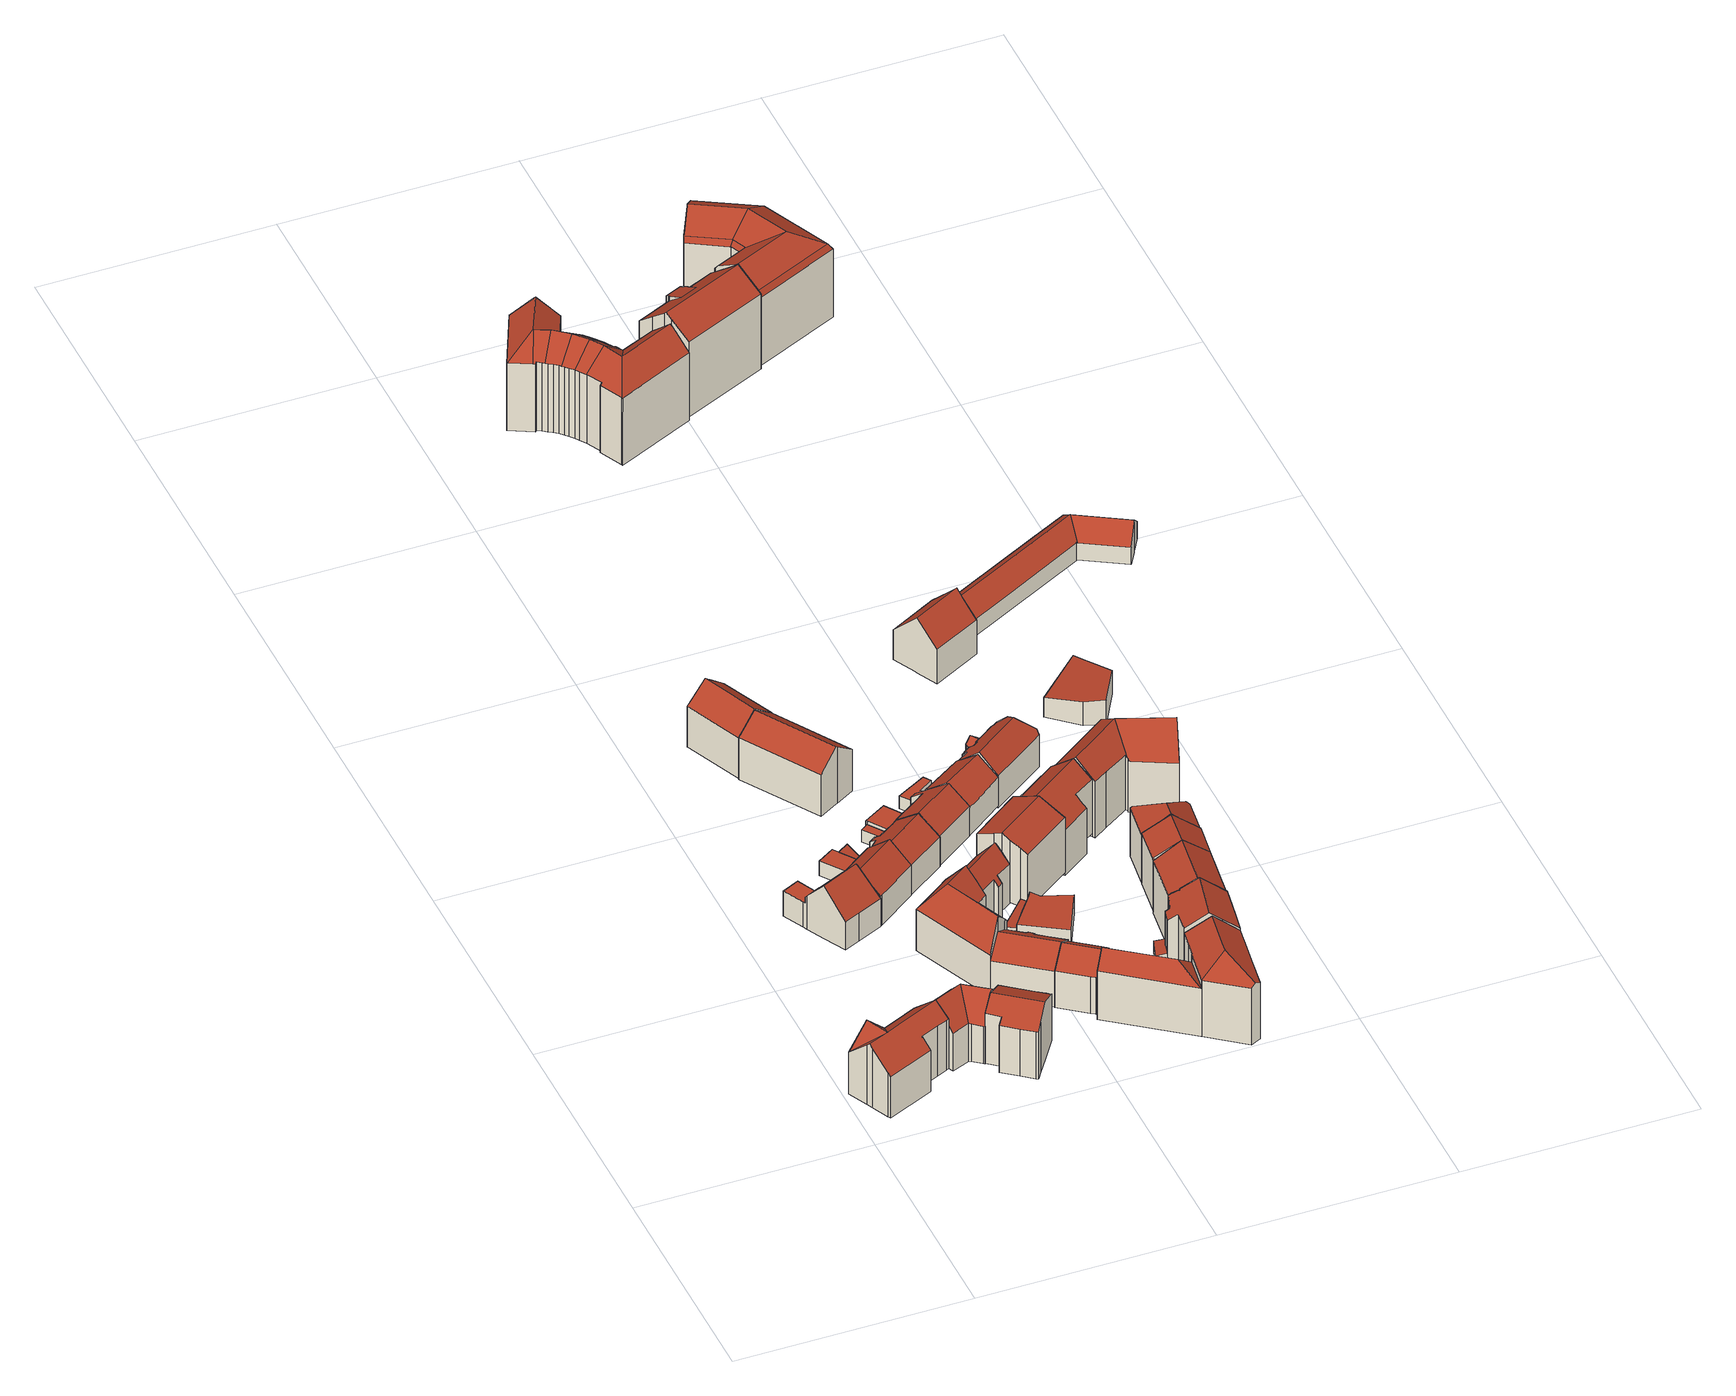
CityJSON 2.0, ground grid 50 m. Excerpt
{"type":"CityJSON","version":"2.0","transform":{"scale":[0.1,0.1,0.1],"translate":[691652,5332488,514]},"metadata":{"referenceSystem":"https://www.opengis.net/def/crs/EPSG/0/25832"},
"CityObjects":{
"building1":{"type":"Building","attributes":{"Gemeindeschluessel":"09162000","HoeheDach":"531.624","HoeheGrund":"516.410","Methode":"2000","NiedrigsteTraufeDesGebaeudes":"526.542","Geometrietyp2DReferenz":"3000","function":"31001_1000","roofType":"3100","measuredHeight":15.21,"storeysAboveGround":3},"geometry":[{"type":"MultiSurface","lod":"2","boundaries":[[[0,1,2,3,4,5]],[[5,4,6,7]],[[8,9,10,11]],[[11,10,12,13]],[[6,14,15,16,17,18,19,7]],[[20,21,22,23,24,25]],[[26,15,14]],[[16,27,28,17]],[[28,27,29,30]],[[31,32,24,23]],[[33,34,35,36]],[[8,11,13,37,38,33,36,1,0,5,7,19,18,17,28,30,31,23,22,21]],[[33,38,37,39,40,34]],[[26,16,15]],[[2,35,34,40,39,12,10,9,20,25,41,26,3]],[[13,12,39,37]],[[30,29,32,31]],[[4,3,26,14,6]],[[36,35,2,1]],[[41,25,24,32,29,27,16,26]],[[21,20,9,8]]],"semantics":{"surfaces":[{"type":"WallSurface"},{"type":"RoofSurface"},{"type":"GroundSurface"}],"values":[0,0,0,0,0,0,1,0,0,0,0,2,0,1,1,0,0,1,0,1,0]}}]},
"building2":{"type":"Building","attributes":{"Gemeindeschluessel":"09162000","HoeheDach":"531.170","HoeheGrund":"516.480","Methode":"2000","NiedrigsteTraufeDesGebaeudes":"525.285","Geometrietyp2DReferenz":"3000","function":"31001_1000","roofType":"3100","measuredHeight":14.69,"storeysAboveGround":3},"geometry":[{"type":"MultiSurface","lod":"2","boundaries":[[[42,43,44,45,46,47]],[[48,42,47,49]],[[50,51,47,46,52]],[[53,49,47,51]],[[54,55,56,57]],[[58,43,42,48]],[[59,60,61,62]],[[63,64,50,52,60,59]],[[65,66,58,48,49,53,64,63,59,62,67,68,54,57]],[[53,51,50,64]],[[68,69,55,54]],[[44,66,65,57,56,45]],[[66,44,43,58]],[[70,69,68,67,62,61]],[[52,46,70,61,60]],[[45,56,55,69,70,46]]],"semantics":{"surfaces":[{"type":"RoofSurface"},{"type":"WallSurface"},{"type":"GroundSurface"}],"values":[0,1,0,1,1,1,1,1,2,1,1,1,1,1,0,0]}}]},
"building3":{"type":"Building","attributes":{"Gemeindeschluessel":"09162000","HoeheDach":"529.370","HoeheGrund":"516.452","Methode":"2000","NiedrigsteTraufeDesGebaeudes":"522.460","Geometrietyp2DReferenz":"3000","function":"31001_1000","roofType":"3100","measuredHeight":12.92,"storeysAboveGround":3},"geometry":[{"type":"MultiSurface","lod":"2","boundaries":[[[71,72,73,74,75,76,77,78,79,80,81,82]],[[76,75,83,84,85,86]],[[79,78,87,88,89]],[[90,91,85,84]],[[92,80,79,89]],[[92,89,88,93,94,95]],[[74,96,83,75]],[[77,97,87,78]],[[93,98,72,71,82,94]],[[80,92,95,81]],[[76,86,97,77]],[[73,72,98,91,90,99]],[[99,90,84,83,96]],[[81,95,94,82]],[[73,99,96,74]],[[98,93,88,87,97,86,85,91]]],"semantics":{"surfaces":[{"type":"GroundSurface"},{"type":"WallSurface"},{"type":"RoofSurface"}],"values":[0,1,1,1,1,2,1,1,1,1,1,1,2,1,1,2]}}]},
"building4":{"type":"Building","attributes":{"Gemeindeschluessel":"09162000","HoeheDach":"530.905","HoeheGrund":"516.610","Methode":"1000","NiedrigsteTraufeDesGebaeudes":"528.043","Geometrietyp2DReferenz":"3000","function":"31001_1000","roofType":"3100","measuredHeight":14.29,"storeysAboveGround":3},"geometry":[{"type":"MultiSurface","lod":"2","boundaries":[[[100,101,102,103,104,105,106,107,108,109,110,111,112,113,114]],[[107,106,115,116,117,108]],[[101,100,114,118,119,120,121]],[[101,121,122,102]],[[102,122,123,103]],[[116,115,124,125,123,122,121,120,126,127,117]],[[111,128,129,112]],[[117,127,126,128,111,110,109,108]],[[103,123,125,104]],[[105,124,115,106]],[[130,118,114,113,112,129]],[[104,125,124,105]],[[120,119,118,130,129,128,126]]],"semantics":{"surfaces":[{"type":"GroundSurface"},{"type":"WallSurface"},{"type":"RoofSurface"}],"values":[0,1,1,1,1,2,1,1,1,1,1,1,2]}}]},
"building5":{"type":"Building","attributes":{"Gemeindeschluessel":"09162000","HoeheDach":"528.100","HoeheGrund":"516.518","Methode":"2000","NiedrigsteTraufeDesGebaeudes":"520.100","Geometrietyp2DReferenz":"3000","function":"31001_1000","roofType":"3100","measuredHeight":11.58,"storeysAboveGround":2},"geometry":[{"type":"MultiSurface","lod":"2","boundaries":[[[131,132,133,134]],[[135,136,137,138]],[[139,140,141,142,143,144]],[[143,145,146,137,136,133,132,147,148,144]],[[143,142,149,145]],[[150,147,132,131]],[[151,148,147,150]],[[152,153,154,155,156]],[[157,153,152,158]],[[139,144,148,151]],[[134,133,136,135]],[[159,160,161,155,154]],[[138,137,146,162]],[[163,140,139,151,150,131,134,135,138,162,164,160,159,157,158]],[[141,165,156,155,161,166,149,142]],[[164,166,161,160]],[[163,165,141,140]],[[159,154,153,157]],[[163,158,152,156,165]],[[164,162,146,145,149,166]]],"semantics":{"surfaces":[{"type":"WallSurface"},{"type":"RoofSurface"},{"type":"GroundSurface"}],"values":[0,0,0,1,0,0,0,1,0,0,0,0,0,2,1,0,0,0,0,0]}}]},
"building6":{"type":"Building","attributes":{"Gemeindeschluessel":"09162000","HoeheDach":"532.000","HoeheGrund":"516.479","Methode":"2000","NiedrigsteTraufeDesGebaeudes":"526.574","Geometrietyp2DReferenz":"3000","function":"31001_1000","roofType":"3100","measuredHeight":15.52,"storeysAboveGround":3},"geometry":[{"type":"MultiSurface","lod":"2","boundaries":[[[167,168,169,170,171,172,173]],[[174,175,176,177]],[[178,179,180,167,173]],[[175,178,173,176]],[[181,180,179,182]],[[183,184,185,172,171]],[[182,179,178,186]],[[174,186,178,175]],[[174,177,187,188,184,183,189,190,191,192,181,182,186]],[[189,170,169,190]],[[192,167,180,181]],[[177,176,193,187]],[[173,172,185,194,193,176]],[[188,194,185,184]],[[183,171,170,189]],[[190,169,168,191]],[[192,191,168,167]],[[187,193,194,188]]],"semantics":{"surfaces":[{"type":"RoofSurface"},{"type":"WallSurface"},{"type":"GroundSurface"}],"values":[0,1,0,0,1,1,1,1,2,1,1,1,0,1,1,1,1,1]}}]},
"building7":{"type":"Building","attributes":{"Gemeindeschluessel":"09162000","HoeheDach":"520.332","HoeheGrund":"516.450","Methode":"1000","NiedrigsteTraufeDesGebaeudes":"517.116","Geometrietyp2DReferenz":"3000","function":"31001_2000","roofType":"2100","measuredHeight":3.88},"geometry":[{"type":"MultiSurface","lod":"2","boundaries":[[[195,196,197,198]],[[199,200,201,202]],[[198,197,200,199]],[[198,199,202,195]],[[202,201,196,195]],[[196,201,200,197]]],"semantics":{"surfaces":[{"type":"WallSurface"},{"type":"GroundSurface"},{"type":"RoofSurface"}],"values":[0,0,0,1,0,2]}}]},
"building8":{"type":"Building","attributes":{"Gemeindeschluessel":"09162000","HoeheDach":"528.735","HoeheGrund":"516.540","Methode":"2000","NiedrigsteTraufeDesGebaeudes":"524.551","Geometrietyp2DReferenz":"3000","function":"31001_9998","roofType":"3100","measuredHeight":12.2,"storeysAboveGround":3},"geometry":[{"type":"MultiSurface","lod":"2","boundaries":[[[203,204,205,206,207,208,209,210,211,212,213,214,215]],[[216,217,218,209,208,207]],[[216,207,206,219]],[[186,214,213,182]],[[220,205,204,221]],[[222,223,224,221,204,203,225,226]],[[219,206,205,220]],[[182,213,212,227]],[[212,211,210,228,229,227]],[[228,210,209,218]],[[221,224,223,222,230,174,231,186,182,227,229,228,218,217,216,219,220]],[[230,222,226,232,233,174]],[[232,226,225,203,215,233]],[[233,215,214,186,231,174]]],"semantics":{"surfaces":[{"type":"RoofSurface"},{"type":"WallSurface"},{"type":"GroundSurface"}],"values":[0,1,1,1,1,1,1,1,1,1,2,1,0,1]}}]},
"building9":{"type":"Building","attributes":{"Gemeindeschluessel":"09162000","HoeheDach":"530.644","HoeheGrund":"516.600","Methode":"1000","NiedrigsteTraufeDesGebaeudes":"526.556","Geometrietyp2DReferenz":"3000","function":"31001_1000","roofType":"3100","measuredHeight":14.04,"storeysAboveGround":3},"geometry":[{"type":"MultiSurface","lod":"2","boundaries":[[[234,235,236,237]],[[238,239,240,241,242,243]],[[244,243,242,245]],[[237,246,247,248,244,245,249,250,251,234]],[[250,252,253,251]],[[242,254,252,250,249,245]],[[251,253,235,234]],[[247,246,237,236,240,239]],[[241,240,236,235,253,252,254,242]],[[248,247,239,238,243,244]]],"semantics":{"surfaces":[{"type":"WallSurface"},{"type":"RoofSurface"},{"type":"GroundSurface"}],"values":[0,1,0,2,0,0,0,0,1,0]}}]},
"building10":{"type":"Building","attributes":{"Gemeindeschluessel":"09162000","HoeheDach":"527.439","HoeheGrund":"516.540","Methode":"2000","NiedrigsteTraufeDesGebaeudes":"522.324","Geometrietyp2DReferenz":"3000","function":"31001_1000","roofType":"3100","measuredHeight":10.9,"storeysAboveGround":2},"geometry":[{"type":"MultiSurface","lod":"2","boundaries":[[[255,256,257,258]],[[259,260,164,261,255,258,262,263,264,265,266,267,268]],[[269,270,256,255,261,164]],[[271,268,267,266,265,272,273,274]],[[264,275,272,265]],[[260,259,276,277,269,164]],[[258,257,278,262]],[[268,271,276,259]],[[277,274,273,272,275,279,278,257,256,270,269]],[[262,278,279,263]],[[276,271,274,277]],[[263,279,275,264]]],"semantics":{"surfaces":[{"type":"WallSurface"},{"type":"GroundSurface"},{"type":"RoofSurface"}],"values":[0,1,0,0,0,0,0,0,2,0,2,0]}}]},
"building11":{"type":"Building","attributes":{"Gemeindeschluessel":"09162000","HoeheDach":"530.534","HoeheGrund":"516.450","Methode":"2000","NiedrigsteTraufeDesGebaeudes":"526.488","Geometrietyp2DReferenz":"3000","function":"31001_1000","roofType":"3100","measuredHeight":14.08,"storeysAboveGround":3},"geometry":[{"type":"MultiSurface","lod":"2","boundaries":[[[280,281,282,283]],[[284,285,286,287,281,280]],[[283,282,288,289,290,291]],[[286,285,284,291,290,289,292,293]],[[292,294,295,293]],[[284,280,283,291]],[[281,287,295,294,288,282]],[[289,288,294,292]],[[293,295,287,286]]],"semantics":{"surfaces":[{"type":"RoofSurface"},{"type":"WallSurface"},{"type":"GroundSurface"}],"values":[0,1,1,2,1,1,0,1,1]}}]},
"building12":{"type":"Building","attributes":{"Gemeindeschluessel":"09162000","HoeheDach":"519.648","HoeheGrund":"516.648","Methode":"3220","NiedrigsteTraufeDesGebaeudes":"519.648","Geometrietyp2DReferenz":"3000","function":"31001_2000","roofType":"1000","measuredHeight":3},"geometry":[{"type":"MultiSurface","lod":"2","boundaries":[[[296,297,298,299]],[[298,300,301,302,299]],[[297,303,300,298]],[[304,296,299,302]],[[305,304,302,301]],[[296,304,305,303,297]],[[303,305,301,300]]],"semantics":{"surfaces":[{"type":"WallSurface"},{"type":"GroundSurface"},{"type":"RoofSurface"}],"values":[0,1,0,0,0,2,0]}}]},
"building13":{"type":"Building","attributes":{"Gemeindeschluessel":"09162000","HoeheDach":"528.738","HoeheGrund":"516.520","Methode":"1000","NiedrigsteTraufeDesGebaeudes":"525.303","Geometrietyp2DReferenz":"3000","function":"31001_1000","roofType":"3100","measuredHeight":12.22,"storeysAboveGround":3},"geometry":[{"type":"MultiSurface","lod":"2","boundaries":[[[306,307,308,309]],[[310,311,312,313]],[[306,309,314,315]],[[316,308,307,317,221,318]],[[319,320,321,322,311,310]],[[323,324,325,326]],[[306,315,327,323,326,328,320,319,310,313,222,329,221,317,307]],[[330,314,309,308,316,318,331]],[[323,327,315,314,330,324]],[[320,328,326,325,332,321]],[[312,311,322,321,332,325,324,330,331,333]],[[313,312,333,222]],[[333,331,318,221,329,222]]],"semantics":{"surfaces":[{"type":"WallSurface"},{"type":"GroundSurface"},{"type":"RoofSurface"}],"values":[0,0,0,0,0,0,1,2,0,0,2,0,0]}}]},
"building14":{"type":"Building","attributes":{"Gemeindeschluessel":"09162000","HoeheDach":"530.017","HoeheGrund":"516.380","Methode":"1000","NiedrigsteTraufeDesGebaeudes":"524.816","Geometrietyp2DReferenz":"3000","function":"31001_1000","roofType":"3100","measuredHeight":13.64,"storeysAboveGround":3},"geometry":[{"type":"MultiSurface","lod":"2","boundaries":[[[334,335,336,337]],[[338,339,340,341]],[[342,343,344,345]],[[343,342,346,347,348,349]],[[350,351,352,353]],[[354,355,335,334]],[[353,352,355,354]],[[339,356,349,348,357,340]],[[341,340,357,358]],[[359,360,351,350]],[[361,362,363,356,339,338]],[[345,344,360,359]],[[337,336,363,362]],[[358,357,348,347]],[[363,336,335,355,352,351,360,344,343,349,356]],[[359,350,353,354,334,337,362,361,338,341,358,347,346,342,345]]],"semantics":{"surfaces":[{"type":"WallSurface"},{"type":"RoofSurface"},{"type":"GroundSurface"}],"values":[0,0,0,0,0,0,0,1,0,0,0,0,0,0,1,2]}}]},
"building15":{"type":"Building","attributes":{"Gemeindeschluessel":"09162000","HoeheDach":"520.411","HoeheGrund":"516.480","Methode":"1000","NiedrigsteTraufeDesGebaeudes":"520.411","Geometrietyp2DReferenz":"3000","function":"31001_2000","roofType":"1000","measuredHeight":3.93},"geometry":[{"type":"MultiSurface","lod":"2","boundaries":[[[364,365,366,367]],[[368,265,364,367,369,370]],[[265,371,365,364]],[[369,372,373,370]],[[265,368,370,373,374,371]],[[365,371,374,373,372,366]],[[367,366,372,369]]],"semantics":{"surfaces":[{"type":"WallSurface"},{"type":"GroundSurface"},{"type":"RoofSurface"}],"values":[0,1,0,0,0,2,0]}}]},
"building16":{"type":"Building","attributes":{"Gemeindeschluessel":"09162000","HoeheDach":"518.850","HoeheGrund":"516.470","Methode":"1000","NiedrigsteTraufeDesGebaeudes":"518.567","Geometrietyp2DReferenz":"3000","function":"31001_2000","roofType":"1000","measuredHeight":2.38},"geometry":[{"type":"MultiSurface","lod":"2","boundaries":[[[375,376,377,378,379,380,381,382]],[[383,379,378,384]],[[385,381,380,386]],[[387,388,376,375,382,389]],[[389,382,381,385]],[[386,380,379,383]],[[388,390,384,378,377,376]],[[384,390,388,387,389,385,386,383]]],"semantics":{"surfaces":[{"type":"RoofSurface"},{"type":"WallSurface"},{"type":"GroundSurface"}],"values":[0,1,1,1,1,1,1,2]}}]},
"building17":{"type":"Building","attributes":{"Gemeindeschluessel":"09162000","HoeheDach":"527.461","HoeheGrund":"516.540","Methode":"1000","NiedrigsteTraufeDesGebaeudes":"521.824","Geometrietyp2DReferenz":"3000","function":"31001_9998","roofType":"3100","measuredHeight":10.92,"storeysAboveGround":2},"geometry":[{"type":"MultiSurface","lod":"2","boundaries":[[[266,267,391,268,271,392,393,394,395,265]],[[396,397,398,399,400,370]],[[265,395,396,370]],[[401,268,391,267,266,265,370,400,399,402,403,404,405,406,407,408,409]],[[407,406,405,410,411,412]],[[402,399,398,413,414,403]],[[268,401,409,415,416,271]],[[403,414,417,404]],[[404,417,410,405]],[[394,393,418,412,411,410,417,414,413,398,397,396,395]],[[392,271,416,415,418,393]],[[415,409,408,407,412,418]]],"semantics":{"surfaces":[{"type":"WallSurface"},{"type":"GroundSurface"},{"type":"RoofSurface"}],"values":[0,0,0,1,0,0,0,0,0,2,2,0]}}]},
"building18":{"type":"Building","attributes":{"Gemeindeschluessel":"09162000","HoeheDach":"521.393","HoeheGrund":"516.610","Methode":"1000","NiedrigsteTraufeDesGebaeudes":"520.298","Geometrietyp2DReferenz":"3000","function":"31001_2000","roofType":"9999","measuredHeight":4.78},"geometry":[{"type":"MultiSurface","lod":"2","boundaries":[[[419,420,421,422,423,424]],[[425,419,424,426,427,428]],[[426,424,423,422,429,430,431,432,433,434,427]],[[427,434,433,432,435,436,437,428]],[[438,430,429,439]],[[432,431,430,438,440,435]],[[439,429,422,421]],[[420,419,425,428,437,436,435,440,438,439,421]]],"semantics":{"surfaces":[{"type":"WallSurface"},{"type":"RoofSurface"},{"type":"GroundSurface"}],"values":[0,0,1,0,0,0,0,2]}}]},
"building19":{"type":"Building","attributes":{"Gemeindeschluessel":"09162000","HoeheDach":"532.952","HoeheGrund":"515.230","Methode":"1000","NiedrigsteTraufeDesGebaeudes":"527.051","Geometrietyp2DReferenz":"3000","function":"31001_1000","roofType":"3200","measuredHeight":17.72,"storeysAboveGround":4},"geometry":[{"type":"MultiSurface","lod":"2","boundaries":[[[441,442,443,444,445,446]],[[445,444,447,448,449,450,451,452,453,454]],[[455,456,457,458,459]],[[460,461,462,463]],[[464,465,466,467,468,456,455,461,460]],[[446,445,454,467]],[[469,451,450,470]],[[459,458,471,472,473]],[[474,472,471,475]],[[476,477,478,479]],[[458,457,480,481,482,483,484,475,471]],[[485,449,448,486]],[[441,446,467,466]],[[456,468,480,457]],[[452,451,469,487,488,489]],[[455,459,473,462,461]],[[443,490,486,448,447,444]],[[481,477,476,482]],[[485,486,490,443,442,441,466,465,464,460,463,474,475,484,483,482,476,479,488,487,469,470]],[[462,473,472,474,463]],[[470,450,449,485]],[[467,454,453,452,489,478,477,481,480,468]],[[479,478,489,488]]],"semantics":{"surfaces":[{"type":"WallSurface"},{"type":"RoofSurface"},{"type":"GroundSurface"}],"values":[0,1,1,0,0,1,0,1,0,0,0,0,0,0,0,1,0,0,2,0,0,1,0]}}]},
"building20":{"type":"Building","attributes":{"Gemeindeschluessel":"09162000","HoeheDach":"519.616","HoeheGrund":"516.470","Methode":"1000","NiedrigsteTraufeDesGebaeudes":"519.616","Geometrietyp2DReferenz":"3000","function":"31001_2000","roofType":"1000","measuredHeight":3.15},"geometry":[{"type":"MultiSurface","lod":"2","boundaries":[[[491,492,493,405,404,494,495,496,497]],[[492,491,497,498,499,500]],[[501,502,503,496,495,494]],[[496,503,498,497]],[[405,504,505,404]],[[404,505,501,494]],[[505,504,506,500,499,498,503,502,501]],[[492,500,506,493]],[[493,506,504,405]]],"semantics":{"surfaces":[{"type":"GroundSurface"},{"type":"WallSurface"},{"type":"RoofSurface"}],"values":[0,1,1,1,1,1,2,1,1]}}]},
"building21":{"type":"Building","attributes":{"Gemeindeschluessel":"09162000","HoeheDach":"532.960","HoeheGrund":"516.710","Methode":"1000","NiedrigsteTraufeDesGebaeudes":"530.166","Geometrietyp2DReferenz":"3000","function":"31001_1000","roofType":"3100","measuredHeight":16.25,"storeysAboveGround":3},"geometry":[{"type":"MultiSurface","lod":"2","boundaries":[[[507,508,509,510]],[[511,512,513,514]],[[515,513,512,509,508,516,517]],[[518,519,520,521]],[[522,515,517,523,524]],[[516,508,507,525,526,527]],[[524,523,519,518]],[[528,529,527,526]],[[514,513,515,522]],[[519,523,517,516,527,529,520]],[[511,514,522,524,518,521,528,526,525,507,510]],[[510,509,512,511]],[[521,520,529,528]]],"semantics":{"surfaces":[{"type":"WallSurface"},{"type":"RoofSurface"},{"type":"GroundSurface"}],"values":[0,0,1,0,0,0,0,0,0,1,2,0,0]}}]},
"building22":{"type":"Building","attributes":{"Gemeindeschluessel":"09162000","HoeheDach":"527.362","HoeheGrund":"516.660","Methode":"1000","NiedrigsteTraufeDesGebaeudes":"523.468","Geometrietyp2DReferenz":"3000","function":"31001_1000","roofType":"3100","measuredHeight":10.7,"storeysAboveGround":2},"geometry":[{"type":"MultiSurface","lod":"2","boundaries":[[[530,531,532,533,534,535]],[[533,536,537,538,539,540,541,534]],[[542,543,544,531,530,535,412,545]],[[546,547,548,549]],[[544,550,536,533,532,531]],[[412,535,534,541,540,547,546,551]],[[545,412,551,552]],[[550,544,543,542,545,552,549,548,539,538,537,536]],[[548,547,540,539]],[[552,551,546,549]]],"semantics":{"surfaces":[{"type":"RoofSurface"},{"type":"WallSurface"},{"type":"GroundSurface"}],"values":[0,1,1,1,1,0,1,2,1,1]}}]},
"building23":{"type":"Building","attributes":{"Gemeindeschluessel":"09162000","HoeheDach":"520.367","HoeheGrund":"517.184","Methode":"2000","NiedrigsteTraufeDesGebaeudes":"519.814","Geometrietyp2DReferenz":"3000","function":"31001_1000","roofType":"2100","measuredHeight":3.18,"storeysAboveGround":1},"geometry":[{"type":"MultiSurface","lod":"2","boundaries":[[[553,554,555,556,557,558]],[[559,560,561,562,563,564]],[[560,557,556,561]],[[561,556,555,562]],[[563,554,553,564]],[[559,558,557,560]],[[564,553,558,559]],[[562,555,554,563]]],"semantics":{"surfaces":[{"type":"RoofSurface"},{"type":"GroundSurface"},{"type":"WallSurface"}],"values":[0,1,2,2,2,2,2,2]}}]},
"building24":{"type":"Building","attributes":{"Gemeindeschluessel":"09162000","HoeheDach":"533.651","HoeheGrund":"516.340","Methode":"2000","NiedrigsteTraufeDesGebaeudes":"528.610","Geometrietyp2DReferenz":"3000","function":"31001_1000","roofType":"3100","measuredHeight":17.31,"storeysAboveGround":4},"geometry":[{"type":"MultiSurface","lod":"2","boundaries":[[[565,566,567,568,569,570,571,572,573,574,575,576,577,578,579,580,581,582,583,584,585,586]],[[577,587,588,578]],[[570,569,589,590,591,571]],[[592,593,594,591,590,595,596,597,598,599,600,601,588,587,602,603]],[[583,597,596,584]],[[580,600,599,581]],[[579,601,600,580]],[[566,604,605,567]],[[572,594,593,573]],[[574,573,593,592,603,575]],[[578,588,601,579]],[[576,602,587,577]],[[598,582,581,599]],[[595,606,586,585,584,596]],[[566,565,586,606,607,604]],[[568,567,605,608,589,569]],[[582,598,597,583]],[[575,603,602,576]],[[589,608,605,604,607,606,595,590]],[[571,591,594,572]]],"semantics":{"surfaces":[{"type":"GroundSurface"},{"type":"WallSurface"},{"type":"RoofSurface"}],"values":[0,1,1,2,1,1,1,1,1,1,1,1,1,1,1,1,1,1,2,1]}}]},
"building25":{"type":"Building","attributes":{"Gemeindeschluessel":"09162000","HoeheDach":"532.555","HoeheGrund":"515.876","Methode":"2000","NiedrigsteTraufeDesGebaeudes":"527.116","Geometrietyp2DReferenz":"3000","function":"31001_1000","roofType":"3100","measuredHeight":16.68,"storeysAboveGround":3},"geometry":[{"type":"MultiSurface","lod":"2","boundaries":[[[609,610,611,612]],[[613,614,615,616,617,618]],[[612,619,620,614,613,618,621,622,623,624,625,626,609]],[[623,627,628,624]],[[624,628,629,625]],[[622,630,627,623]],[[610,609,626,625,629,631]],[[620,632,615,614]],[[617,616,615,632,633,611,610,631,634]],[[630,634,631,629,628,627]],[[621,618,617,634,630,622]],[[633,632,620,619,612,611]]],"semantics":{"surfaces":[{"type":"WallSurface"},{"type":"GroundSurface"},{"type":"RoofSurface"}],"values":[0,0,1,0,0,0,0,0,2,2,0,0]}}]},
"building26":{"type":"Building","attributes":{"Gemeindeschluessel":"09162000","HoeheDach":"533.527","HoeheGrund":"516.460","Methode":"1000","NiedrigsteTraufeDesGebaeudes":"529.390","Geometrietyp2DReferenz":"3000","function":"31001_1000","roofType":"3100","measuredHeight":17.07,"storeysAboveGround":5},"geometry":[{"type":"MultiSurface","lod":"2","boundaries":[[[635,636,637,638,639,640]],[[641,642,643,644]],[[645,646,642,641]],[[647,648,649,650,646,645]],[[651,652,653,648,647,645,641,644,640,639,638,654,655,656]],[[652,651,656,657,658,659]],[[653,652,659,660,649,648]],[[644,643,635,640]],[[649,660,659,658,657,661,650]],[[643,642,646,650,661,662,637,636,635]],[[662,661,657,656,655,654,638,637]]],"semantics":{"surfaces":[{"type":"WallSurface"},{"type":"GroundSurface"},{"type":"RoofSurface"}],"values":[0,0,0,0,1,0,0,0,2,2,0]}}]},
"building27":{"type":"Building","attributes":{"Gemeindeschluessel":"09162000","HoeheDach":"527.973","HoeheGrund":"516.280","Methode":"2000","NiedrigsteTraufeDesGebaeudes":"519.703","Geometrietyp2DReferenz":"3000","function":"31001_9998","roofType":"3200","measuredHeight":11.69,"storeysAboveGround":2},"geometry":[{"type":"MultiSurface","lod":"2","boundaries":[[[663,664,665,666,667,668]],[[669,670,671,672,673,664,663,668,674,675,676,677,678,679,680,681,682,683,684,685,686,687,688,689,690,691]],[[692,693,694,695,696,697,698,699]],[[700,696,695,701,686,685,684,683,702]],[[703,704,705,679,678,677]],[[698,697,700,702,706]],[[677,676,675,707,708,703]],[[709,691,690,689,710,711]],[[699,698,706,712]],[[712,706,702,683,682,681]],[[674,713,707,675]],[[672,671,714,715,716,673]],[[697,696,700]],[[680,679,705,692,699,712,681]],[[717,710,689,688,687,718]],[[671,670,669,691,709,719,720,714]],[[668,667,713,674]],[[715,721,722,717,718,701,695,694,693,692,705,704,703,708,707,713,667,666,665,716]],[[714,720,719,709,711,722,721,715]],[[673,716,665,664]],[[686,701,718,687]],[[711,710,717,722]]],"semantics":{"surfaces":[{"type":"WallSurface"},{"type":"GroundSurface"},{"type":"RoofSurface"}],"values":[0,1,0,0,0,2,0,0,2,0,0,0,2,0,0,0,0,2,2,0,0,2]}}]},
"building28":{"type":"Building","attributes":{"Gemeindeschluessel":"09162000","HoeheDach":"533.511","HoeheGrund":"517.020","Methode":"1000","NiedrigsteTraufeDesGebaeudes":"529.443","Geometrietyp2DReferenz":"3000","function":"31001_1000","roofType":"3100","measuredHeight":16.49},"geometry":[{"type":"MultiSurface","lod":"2","boundaries":[[[723,724,725,726,727,728]],[[729,730,637]],[[731,657,724,723,661]],[[732,733,734,735,736,727,726,725]],[[725,724,657,732]],[[661,723,728,737]],[[734,733,732,657,731,661,729,637,735]],[[637,730,737,728,727,736,735]],[[729,661,737,730]]],"semantics":{"surfaces":[{"type":"WallSurface"},{"type":"RoofSurface"},{"type":"GroundSurface"}],"values":[0,1,1,2,0,1,0,0,0]}}]},
"building29":{"type":"Building","attributes":{"Gemeindeschluessel":"09162000","HoeheDach":"533.654","HoeheGrund":"517.100","Methode":"1000","NiedrigsteTraufeDesGebaeudes":"528.778","Geometrietyp2DReferenz":"3000","function":"31001_1000","roofType":"3200","measuredHeight":16.55,"storeysAboveGround":4},"geometry":[{"type":"MultiSurface","lod":"2","boundaries":[[[738,739,740,741]],[[742,743,744,745,746,747]],[[748,749,750,751,752]],[[753,754,744,743,755,756]],[[751,750,756,755,743,742,747,757]],[[752,751,757,740,739]],[[750,749,758,759,753,756]],[[760,761,738,741,762,746,745,744,754,753,759,758]],[[758,749,748,760]],[[757,747,746,762,741,740]],[[761,760,748,752,739,738]]],"semantics":{"surfaces":[{"type":"WallSurface"},{"type":"RoofSurface"},{"type":"GroundSurface"}],"values":[0,0,1,0,1,1,0,2,0,0,0]}}]},
"building30":{"type":"Building","attributes":{"Gemeindeschluessel":"09162000","HoeheDach":"536.000","HoeheGrund":"514.952","Methode":"2000","NiedrigsteTraufeDesGebaeudes":"531.191","Geometrietyp2DReferenz":"3000","function":"31001_1000","roofType":"3100","measuredHeight":21.05,"storeysAboveGround":5},"geometry":[{"type":"MultiSurface","lod":"2","boundaries":[[[763,764,765,766]],[[767,768,769,770]],[[771,772,773,774,775]],[[776,777,778,779]],[[774,780,781,782,783]],[[784,785,786,787,788]],[[789,790,791,792,793]],[[794,795,796,797]],[[798,799,800,801]],[[779,778,795,794]],[[802,803,804,805,806]],[[807,797,796,772,771]],[[808,809,786,785]],[[810,811,812,813]],[[814,815,806,805,816,817]],[[776,818,814,817,777]],[[810,819,781,780,811]],[[820,821,799,798,822,823]],[[789,793,809,808]],[[823,812,811,780,774,773,820]],[[766,765,824,825]],[[826,827,828,824,765,764,829]],[[830,829,764,763]],[[784,788,831,832]],[[801,800,804,803]],[[805,804,800,799,821,816]],[[830,833,834,835,826,829]],[[819,836,837,782,781]],[[786,809,793,792,783,838,787]],[[776,779,794,797,807,839,840,790,789,808,785,784,832,833,830,763,766,825,767,770,841,836,819,810,813,822,798,801,803,802,842,818]],[[791,843,775,774,783,792]],[[835,827,826]],[[839,807,771,775]],[[816,821,820,773]],[[838,844,845,846,827]],[[839,775,843,840]],[[840,843,791,790]],[[836,841,845,844,837]],[[832,831,834,833]],[[834,831,788,787,838,827,835]],[[823,822,813,812]],[[783,782,837,844,838]],[[846,769,768,828,827]],[[842,815,814,818]],[[841,770,769,846,845]],[[767,825,824,828,768]],[[796,795,778,777,817,816,773,772]],[[802,806,815,842]]],"semantics":{"surfaces":[{"type":"WallSurface"},{"type":"RoofSurface"},{"type":"GroundSurface"}],"values":[0,0,1,0,1,0,0,0,0,0,0,0,0,0,1,0,0,0,0,1,0,1,0,0,0,1,0,0,1,2,1,1,0,1,1,0,0,0,0,1,0,1,1,0,0,0,1,0]}}]},
"building31":{"type":"Building","attributes":{"Gemeindeschluessel":"09162000","HoeheDach":"533.027","HoeheGrund":"514.970","Methode":"2000","NiedrigsteTraufeDesGebaeudes":"531.596","Geometrietyp2DReferenz":"3000","function":"51009_1610","roofType":"2100","measuredHeight":18.06},"geometry":[{"type":"MultiSurface","lod":"2","boundaries":[[[847,848,849,850,851]],[[852,853,850,849,854,855]],[[845,856,855,854]],[[845,857,858,856]],[[859,860,811,853,852]],[[847,851,811,860]],[[858,859,852,855,856]],[[859,858,857,848,847,860]],[[811,851,850,853]],[[854,849,848,857,845]]],"semantics":{"surfaces":[{"type":"WallSurface"},{"type":"RoofSurface"},{"type":"GroundSurface"}],"values":[0,1,1,0,0,0,0,2,1,0]}}]},
"building32":{"type":"Building","attributes":{"Gemeindeschluessel":"09162000","HoeheDach":"530.600","HoeheGrund":"517.130","Methode":"2000","NiedrigsteTraufeDesGebaeudes":"524.378","Geometrietyp2DReferenz":"3000","function":"31001_9998","roofType":"3100","measuredHeight":13.47,"storeysAboveGround":2},"geometry":[{"type":"MultiSurface","lod":"2","boundaries":[[[861,862,863,864]],[[864,865,866,867,868,869,870,871,872,861]],[[872,873,862,861]],[[863,862,873,874,875]],[[868,876,877,869]],[[873,872,871,870,878,874]],[[867,879,876,868]],[[880,875,874,878,877,876,879]],[[869,877,878,870]],[[866,865,864,863,875,880,879,867]]],"semantics":{"surfaces":[{"type":"WallSurface"},{"type":"GroundSurface"},{"type":"RoofSurface"}],"values":[0,1,0,2,0,0,0,2,0,0]}}]},
"building33":{"type":"Building","attributes":{"Gemeindeschluessel":"09162000","HoeheDach":"532.980","HoeheGrund":"515.110","Methode":"2000","NiedrigsteTraufeDesGebaeudes":"527.174","Geometrietyp2DReferenz":"3000","function":"31001_1000","roofType":"3100","measuredHeight":17.87,"storeysAboveGround":4},"geometry":[{"type":"MultiSurface","lod":"2","boundaries":[[[881,882,883]],[[884,885,886,887,888]],[[889,890,891,892,893,894,895,896]],[[883,882,885,884,897,898]],[[899,900,901,890,889,902]],[[903,904,905,906,893,892]],[[907,908,909,910,911,912,898,897,884,888,913,914,915,900,899,902,916,917,918,919,920,921]],[[906,905,921,920,919,893]],[[912,911,910,909,922,923,924,881,883,898]],[[914,913,888,887,925,926]],[[902,889,896,916]],[[914,926,927,915]],[[924,923,922,928,904,903,892,886,885,882,881]],[[928,922,909,908,907,921,905,904]],[[915,927,901,900]],[[918,894,893,919]],[[896,895,894,918,917,916]],[[901,927,926,925,887,886,892,891,890]]],"semantics":{"surfaces":[{"type":"RoofSurface"},{"type":"WallSurface"},{"type":"GroundSurface"}],"values":[0,1,0,1,1,0,2,1,1,1,1,1,0,1,1,1,1,0]}}]},
"building34":{"type":"Building","attributes":{"Gemeindeschluessel":"09162000","HoeheDach":"522.950","HoeheGrund":"516.765","Methode":"2000","NiedrigsteTraufeDesGebaeudes":"521.633","Geometrietyp2DReferenz":"3000","function":"31001_9998","roofType":"9999","measuredHeight":6.18},"geometry":[{"type":"MultiSurface","lod":"2","boundaries":[[[929,930,931,932]],[[933,934,935,936]],[[932,931,937,938]],[[936,935,939,940]],[[940,939,930,929]],[[941,942,934,933]],[[940,929,932,938,941,933,936]],[[938,937,942,941]],[[935,934,942,937,931,930,939]]],"semantics":{"surfaces":[{"type":"WallSurface"},{"type":"GroundSurface"},{"type":"RoofSurface"}],"values":[0,0,0,0,0,0,1,0,2]}}]},
"building35":{"type":"Building","attributes":{"Gemeindeschluessel":"09162000","HoeheDach":"538.100","HoeheGrund":"515.740","Methode":"2000","NiedrigsteTraufeDesGebaeudes":"532.077","Geometrietyp2DReferenz":"3000","function":"31001_1000","roofType":"3100","measuredHeight":22.36,"storeysAboveGround":4},"geometry":[{"type":"MultiSurface","lod":"2","boundaries":[[[943,944,945,946]],[[947,948,949,950,951]],[[952,953,954,955]],[[956,957,944,943]],[[958,955,954,959,960,961]],[[962,963,953,952]],[[964,965,966,967]],[[958,961,957,956]],[[968,969,970]],[[971,960,959]],[[947,951,972,973]],[[974,975,965,964]],[[976,977,972,951,950]],[[973,972,977,978]],[[967,966,949,948]],[[974,946,945,969,968,975]],[[962,978,977,976,963]],[[976,950,949,966,965,975,968,970,971,959,954,953,963]],[[962,952,955,958,956,943,946,974,964,967,948,947,973,978]],[[961,960,971,970,969,945,944,957]]],"semantics":{"surfaces":[{"type":"WallSurface"},{"type":"RoofSurface"},{"type":"GroundSurface"}],"values":[0,0,0,0,0,0,0,0,0,0,0,0,1,0,0,0,0,1,2,1]}}]},
"building36":{"type":"Building","attributes":{"Gemeindeschluessel":"09162000","HoeheDach":"520.006","HoeheGrund":"516.880","Methode":"2000","NiedrigsteTraufeDesGebaeudes":"519.354","Geometrietyp2DReferenz":"3000","function":"31001_2000","roofType":"2100","measuredHeight":3.13},"geometry":[{"type":"MultiSurface","lod":"2","boundaries":[[[979,980,981,982]],[[979,983,984,980]],[[985,986,984,983]],[[980,984,986,981]],[[981,986,985,982]],[[982,985,983,979]]],"semantics":{"surfaces":[{"type":"GroundSurface"},{"type":"WallSurface"},{"type":"RoofSurface"}],"values":[0,1,2,1,1,1]}}]},
"building37":{"type":"Building","attributes":{"Gemeindeschluessel":"09162000","HoeheDach":"524.915","HoeheGrund":"517.110","Methode":"1000","NiedrigsteTraufeDesGebaeudes":"521.163","Geometrietyp2DReferenz":"3000","function":"31001_9998","roofType":"3100","measuredHeight":7.8},"geometry":[{"type":"MultiSurface","lod":"2","boundaries":[[[987,988,989,990,991,992]],[[870,993,994,869]],[[995,996,988,987,992,997]],[[998,872,999,1000,993,870]],[[1001,1002,1003,1004,1005,1006,1007,1008]],[[872,1009,1010,1008,1007,1011,1012,999]],[[1013,1014,997,992,1015,1016]],[[1017,1018,1003,1002,1001,1008,1010,1009,872,998,870,869,1019,868,1020,991,990,989]],[[1018,1021,1004,1003]],[[1019,869,994,1013,1016,868]],[[994,993,1000,999,1012,1011,1007,1006,997,1014,1013]],[[1005,1004,1021,996,995,997,1006]],[[1016,1015,992,991,1020,868]],[[1021,1018,1017,989,988,996]]],"semantics":{"surfaces":[{"type":"WallSurface"},{"type":"RoofSurface"},{"type":"GroundSurface"}],"values":[0,0,1,0,0,0,1,2,0,0,1,1,0,0]}}]},
"building38":{"type":"Building","attributes":{"Gemeindeschluessel":"09162000","HoeheDach":"538.200","HoeheGrund":"516.651","Methode":"2000","NiedrigsteTraufeDesGebaeudes":"533.398","Geometrietyp2DReferenz":"3000","function":"31001_9998","roofType":"3100","measuredHeight":21.55,"storeysAboveGround":4},"geometry":[{"type":"MultiSurface","lod":"2","boundaries":[[[1022,1023,1024,1025]],[[1026,1027,1028,1029,1030]],[[1031,1032,1033,1034,1035,1036]],[[1023,1037,1038,1024]],[[1027,1022,1025,1039]],[[1040,1038,1037,1041]],[[1039,1025,1042,1043,1044]],[[1045,1039,1044,1046]],[[1047,1048,1043,1042,1049]],[[1024,1038,1050,1051]],[[1033,1037,1023,1034]],[[1052,1047,1049,1051,1050]],[[1053,1028,1027,1039,1045]],[[1054,1030,1029,1055]],[[1041,1037,1033,1032]],[[1025,1024,1051,1049,1042]],[[1048,1056,1046,1044,1043]],[[1056,1057,1053,1045,1046]],[[1031,1058,1054,1055,1057,1056,1048,1047,1052,1040,1041,1032]],[[1054,1058,1059,1026,1030]],[[1057,1055,1029,1028,1053]],[[1034,1023,1022,1035]],[[1052,1050,1038,1040]],[[1059,1036,1035,1022,1027,1026]],[[1031,1036,1059,1058]]],"semantics":{"surfaces":[{"type":"RoofSurface"},{"type":"WallSurface"},{"type":"GroundSurface"}],"values":[0,0,1,0,0,1,0,0,1,0,0,1,0,1,1,0,1,1,2,1,1,0,1,0,1]}}]}
},
"vertices":[
[29,96,24],[32,90,24],[32,90,170],[29,96,176],[26,102,170],[26,102,24],[5,144,127],[5,144,24],[204,139,24],[204,139,146],[183,130,147],[183,130,24],[144,112,147],[144,112,24],[6,145,127],[51,166,176],[96,187,126],[96,187,24],[51,166,24],[6,145,24],[211,142,146],[211,142,24],[196,172,24],[172,220,24],[172,220,127],[196,172,176],[74,116,176],[97,187,126],[97,187,24],[148,209,126],[148,209,24],[168,218,24],[168,218,127],[52,46,24],[52,46,126],[49,52,132],[49,52,24],[153,91,24],[144,87,24],[153,91,125],[144,87,125],[120,137,176],
[258,144,118],[277,130,117],[280,128,117],[309,166,172],[260,202,172],[254,147,118],[258,144,25],[254,147,25],[211,142,132],[216,131,118],[195,173,172],[216,131,25],[337,209,25],[337,209,113],[340,207,113],[340,207,25],[277,130,25],[172,220,25],[172,220,113],[266,261,113],[266,261,25],[195,173,25],[211,142,25],[309,166,25],[280,128,25],[267,261,25],[317,224,25],[317,224,113],[267,261,113],
[141,594,24],[121,633,24],[117,643,24],[94,688,24],[131,706,24],[156,655,24],[194,673,24],[200,665,24],[224,631,24],[254,588,24],[199,563,24],[165,547,24],[131,706,85],[155,656,85],[155,656,99],[156,655,100],[200,665,110],[222,633,154],[224,631,151],[119,639,85],[119,639,99],[254,588,93],[140,595,154],[165,547,93],[199,563,93],[94,688,85],[194,673,99],[121,633,106],[117,643,85],
[390,94,26],[368,62,26],[357,45,26],[353,48,26],[328,67,26],[295,93,26],[306,107,26],[281,127,26],[280,128,26],[299,153,26],[304,160,26],[340,207,26],[397,163,26],[415,150,26],[424,143,26],[306,107,149],[281,127,150],[280,128,150],[424,143,140],[424,143,141],[390,94,169],[368,62,150],[357,45,141],[353,48,141],[295,93,141],[328,67,141],[304,160,169],[299,153,165],[340,207,141],[397,163,141],[415,150,141],
[203,773,25],[203,773,61],[239,796,61],[239,796,25],[249,782,25],[249,782,61],[277,743,61],[277,743,25],[194,673,25],[200,665,25],[200,665,102],[198,668,99],[198,668,61],[194,673,61],[286,731,61],[282,736,61],[247,712,61],[196,674,61],[286,731,99],[247,712,25],[196,674,25],[254,588,99],[256,589,99],[343,651,99],[315,691,141],[226,628,141],[256,589,25],[254,588,25],[343,651,25],[313,693,25],[313,693,139],[282,736,25],[224,631,25],[290,725,25],[224,631,138],[290,725,105],
[406,467,126],[428,483,126],[419,495,144],[415,501,153],[403,518,177],[402,519,180],[348,481,180],[366,312,25],[366,312,126],[289,494,126],[289,494,25],[401,355,180],[428,388,139],[435,397,127],[435,397,25],[428,388,25],[403,518,25],[398,524,25],[398,524,173],[401,355,25],[352,539,25],[375,556,25],[415,501,25],[419,495,25],[428,483,25],[406,467,25],[352,539,126],[375,556,126],
[277,743,24],[277,743,31],[249,783,63],[249,783,24],[271,798,24],[271,798,63],[300,759,31],[300,759,24],
[498,274,147],[526,310,116],[527,312,115],[495,336,115],[473,353,115],[474,355,113],[480,364,106],[470,372,106],[463,363,113],[461,362,115],[428,388,114],[401,355,143],[397,350,147],[473,353,25],[474,355,25],[480,364,25],[495,336,25],[527,312,25],[526,310,25],[468,235,25],[484,256,25],[498,274,25],[484,256,131],[468,235,113],[461,362,25],[470,372,25],[463,363,25],[468,236,25],[397,350,25],[468,236,113],[366,312,113],
[259,1148,26],[259,1148,126],[217,1126,165],[217,1126,26],[119,1222,126],[172,1101,126],[215,1125,166],[163,1245,166],[162,1246,166],[117,1226,126],[117,1226,26],[162,1246,26],[215,1125,26],[172,1101,26],[119,1222,26],[179,1254,26],[204,1265,26],[208,1263,26],[204,1265,128],[208,1263,126],[179,1254,151],
[311,753,25],[311,753,93],[304,764,83],[304,764,25],[343,652,25],[315,690,25],[301,739,25],[318,773,25],[325,762,25],[358,783,25],[370,792,25],[371,790,25],[399,751,25],[427,711,25],[290,725,101],[301,739,97],[427,711,98],[370,792,96],[371,790,97],[399,751,134],[358,783,95],[343,652,98],[315,690,134],[318,773,84],[325,762,94],
[275,937,127],[316,961,165],[214,1124,165],[172,1101,127],[275,937,24],[316,961,24],[318,962,24],[318,962,163],[217,1126,163],[217,1126,24],[214,1124,24],[172,1101,24],[259,1148,24],[359,986,24],[259,1148,125],[359,986,126],
[358,783,56],[349,790,56],[349,790,26],[358,783,26],[316,835,26],[332,846,26],[370,792,26],[316,835,56],[370,792,56],[332,846,56],
[588,256,25],[588,265,25],[588,265,113],[588,256,118],[533,187,25],[533,187,114],[525,192,114],[525,192,25],[577,242,131],[577,242,25],[574,275,113],[574,275,25],[526,310,114],[534,185,25],[535,185,25],[535,185,114],[534,185,114],[562,221,25],[562,221,146],[556,214,139],[556,214,25],[563,223,25],[548,203,25],[497,273,25],[563,223,147],[497,273,147],[548,203,130],[468,235,114],
[419,495,24],[419,495,122],[415,502,131],[415,502,24],[398,524,24],[398,524,156],[375,556,108],[375,556,24],[498,572,24],[498,572,142],[508,558,120],[508,558,24],[489,585,24],[487,587,24],[487,587,156],[489,585,160],[478,524,24],[478,524,108],[468,516,108],[468,516,24],[461,525,24],[461,525,122],[400,521,160],[465,620,108],[465,620,24],[472,534,24],[472,534,122],[400,521,24],[403,518,24],[403,518,155],
[332,846,25],[332,846,64],[330,848,64],[330,848,25],[373,793,25],[379,877,25],[416,823,25],[370,792,64],[379,877,64],[416,823,64],[373,793,64],
[482,458,48],[484,457,49],[505,483,48],[527,510,48],[534,520,48],[531,524,47],[522,538,46],[461,472,46],[534,520,25],[527,510,25],[522,538,25],[531,524,25],[482,458,25],[484,457,25],[461,472,25],[505,483,25],
[406,740,25],[406,740,125],[399,751,135],[371,790,98],[370,792,97],[416,823,98],[425,829,98],[446,843,99],[446,843,25],[425,829,25],[427,712,25],[446,844,25],[430,865,25],[442,873,25],[455,854,25],[457,852,25],[458,851,25],[486,812,25],[514,774,25],[455,854,95],[457,852,98],[458,851,99],[446,844,98],[430,865,78],[514,774,98],[427,712,98],[442,873,78],[486,812,135],
[568,396,26],[603,468,26],[608,479,26],[608,479,74],[603,468,72],[568,396,63],[486,446,26],[486,446,63],[478,451,63],[478,451,26],[548,502,73],[534,520,73],[529,513,72],[527,510,72],[501,479,67],[484,457,64],[527,510,26],[501,479,26],[484,457,26],[534,520,26],[548,502,26],[529,513,26],
[779,2,12],[789,7,12],[800,12,12],[800,12,151],[789,7,158],[779,2,151],[809,71,151],[820,139,151],[824,167,151],[825,172,151],[792,183,176],[774,189,190],[761,106,190],[758,85,190],[699,62,131],[700,62,131],[712,142,131],[712,143,131],[676,125,161],[535,185,12],[535,185,131],[556,214,160],[556,214,12],[699,62,12],[700,62,12],[700,61,12],[700,61,151],[700,62,150],[792,183,12],[825,172,12],[577,242,132],[562,221,153],[556,214,161],[562,221,12],[577,242,12],[718,174,12],[718,174,151],[722,204,151],[722,204,12],[712,142,150],[713,142,151],[713,142,12],[712,142,12],[712,143,12],[824,167,12],[820,139,12],[774,189,12],[723,206,12],[723,206,151],[809,71,12],
[466,902,25],[465,902,25],[485,874,25],[421,902,25],[453,920,25],[485,937,25],[496,922,25],[496,922,56],[466,902,56],[465,902,56],[421,902,56],[453,920,56],[485,937,56],[455,854,56],[442,873,56],[485,874,56],
[607,648,27],[607,648,189],[640,601,162],[640,601,27],[531,524,27],[531,524,162],[522,538,170],[522,538,27],[508,558,181],[606,649,190],[498,572,190],[487,587,27],[487,587,181],[465,620,162],[465,620,27],[508,558,27],[498,572,189],[498,572,27],[606,649,27],[600,658,27],[600,658,185],[573,698,27],[573,698,162],
[513,774,95],[514,774,95],[533,787,95],[598,834,98],[571,872,134],[484,815,134],[598,834,27],[571,872,27],[562,886,27],[546,909,27],[546,909,99],[562,886,121],[484,815,27],[513,774,27],[514,774,27],[458,851,27],[485,874,96],[543,912,96],[543,912,27],[485,874,27],[533,787,27],[455,854,96],[455,854,27],
[711,261,62],[717,286,62],[725,284,64],[731,301,64],[703,310,58],[690,268,58],[690,268,32],[703,310,32],[731,301,32],[725,284,32],[717,286,32],[711,261,32],
[836,240,23],[831,207,23],[825,172,23],[821,174,23],[792,183,23],[769,191,23],[723,206,23],[723,209,23],[730,252,23],[728,252,23],[711,258,23],[711,261,23],[717,286,23],[725,284,23],[731,301,23],[736,318,23],[742,316,23],[756,308,23],[757,310,23],[791,298,23],[793,297,23],[842,280,23],[717,286,146],[725,284,152],[792,183,180],[769,191,197],[723,206,162],[728,252,159],[730,252,160],[723,209,162],[793,297,197],[791,298,195],[757,310,170],[756,308,170],[742,316,159],[736,318,154],[731,301,153],[711,261,146],[711,258,146],[831,207,157],[825,172,156],[842,280,161],[836,240,159],[821,174,159],
[736,699,19],[736,699,152],[689,668,153],[689,668,19],[631,613,19],[640,601,19],[640,601,131],[631,613,143],[607,648,178],[607,648,19],[695,658,19],[703,646,19],[602,655,19],[600,658,19],[573,698,19],[682,774,19],[711,734,19],[712,733,19],[573,698,144],[682,774,144],[711,734,185],[600,658,183],[712,733,186],[703,646,131],[695,658,143],[602,655,186],
[736,318,155],[744,383,154],[750,426,154],[750,426,25],[744,383,25],[736,318,25],[756,308,25],[756,308,171],[742,316,160],[742,316,25],[757,310,25],[757,310,171],[789,299,25],[791,298,25],[791,298,193],[789,299,195],[843,287,25],[842,280,25],[804,293,25],[751,426,25],[806,417,25],[860,408,25],[860,408,155],[843,287,155],[842,280,155],[804,293,184],[806,417,195],[751,426,154],
[569,929,23],[571,926,23],[571,926,99],[569,929,95],[565,935,89],[565,935,23],[700,906,23],[650,871,23],[598,834,23],[573,870,23],[546,909,23],[577,944,23],[586,950,23],[590,944,23],[592,941,23],[598,945,23],[601,947,23],[600,952,23],[592,982,23],[604,990,23],[620,1001,23],[642,989,23],[647,985,23],[652,983,23],[658,987,23],[675,974,23],[714,947,23],[716,929,23],[717,919,23],[600,952,95],[620,966,95],[645,984,95],[647,985,95],[647,985,57],[645,984,57],[620,966,81],[600,952,61],[642,989,57],[652,983,100],[620,1001,65],[592,941,99],[598,945,99],[601,947,99],[604,990,81],[586,950,89],[590,944,95],[717,919,101],[714,947,100],[716,929,109],[592,982,70],[577,944,89],[598,834,101],[573,870,140],[546,909,98],[675,974,118],[658,987,100],[700,906,101],[650,871,101],[625,907,140],[674,942,140],
[816,496,195],[871,482,155],[871,482,30],[816,496,30],[761,511,30],[761,511,155],[806,417,154],[751,431,154],[807,417,194],[860,408,30],[807,417,30],[806,417,30],[750,426,30],[751,431,30],[751,431,155],
[761,511,31],[761,511,149],[772,595,149],[772,595,31],[834,584,149],[850,581,148],[850,581,31],[834,584,31],[824,586,31],[824,586,150],[871,482,150],[882,564,149],[874,565,156],[820,529,197],[816,496,197],[849,568,31],[850,580,31],[850,580,149],[849,568,159],[776,594,153],[882,564,31],[874,565,31],[871,482,31],[816,496,31],[776,594,31],
[229,2392,9],[229,2392,174],[240,2387,185],[240,2387,9],[308,2356,9],[308,2356,186],[319,2351,175],[319,2351,9],[287,2178,178],[295,2166,178],[340,2187,220],[322,2214,220],[281,2187,177],[332,2080,9],[332,2080,175],[309,2129,174],[309,2129,9],[352,2236,189],[335,2258,188],[325,2267,189],[297,2242,220],[231,2231,9],[240,2225,9],[240,2225,177],[236,2228,177],[231,2231,177],[258,2212,9],[266,2204,9],[266,2204,177],[261,2208,177],[258,2212,177],[313,2131,9],[313,2131,179],[297,2164,178],[297,2164,9],[391,2210,9],[391,2210,176],[463,2242,176],[463,2242,9],[484,2196,9],[476,2213,9],[476,2213,205],[482,2199,220],[484,2196,217],[287,2178,9],[249,2219,9],[249,2219,177],[366,2217,9],[366,2217,188],[377,2225,177],[377,2225,9],[334,2077,174],[503,2154,175],[360,2143,220],[333,2077,175],[334,2077,9],[335,2258,9],[389,2212,174],[390,2212,174],[382,2229,9],[382,2229,172],[272,2372,218],[272,2372,9],[171,2257,176],[234,2282,220],[275,2371,220],[169,2258,174],[169,2258,9],[221,2237,178],[221,2237,9],[219,2234,9],[219,2234,175],[214,2237,175],[294,2294,9],[294,2294,187],[265,2268,220],[281,2187,9],[273,2196,9],[300,2307,9],[503,2154,9],[273,2196,177],[299,2306,177],[300,2307,176],[300,2308,175],
[377,2225,10],[346,2267,10],[346,2267,177],[363,2244,178],[377,2225,176],[335,2258,189],[352,2236,190],[334,2277,179],[325,2267,190],[294,2294,188],[300,2307,10],[294,2294,10],[335,2258,10],[366,2217,10],
[732,1269,31],[732,1269,115],[629,1215,115],[629,1215,31],[606,1260,31],[604,1265,31],[579,1315,31],[682,1370,31],[700,1334,31],[708,1318,31],[710,1315,31],[716,1302,31],[716,1302,151],[710,1315,166],[606,1260,166],[682,1370,104],[700,1334,144],[708,1318,162],[579,1315,104],[604,1265,161],
[829,742,136],[829,745,139],[828,742,137],[829,746,11],[829,746,139],[829,746,140],[825,750,145],[825,750,11],[711,734,184],[714,729,190],[766,765,190],[828,810,190],[828,878,136],[715,798,136],[703,789,136],[682,774,136],[829,745,11],[828,742,11],[714,729,11],[736,699,11],[736,699,155],[711,734,11],[892,786,190],[939,768,190],[959,828,136],[954,830,136],[939,768,11],[919,707,11],[917,703,11],[832,740,11],[829,741,11],[829,742,11],[818,745,11],[772,715,11],[740,694,11],[682,774,11],[703,789,11],[715,798,11],[828,878,11],[954,830,11],[959,828,11],[917,703,132],[832,740,136],[829,741,136],[818,745,145],[772,715,147],[740,694,148],[919,707,136],
[880,1145,28],[880,1145,76],[897,1115,80],[897,1115,28],[882,982,28],[882,982,89],[840,997,85],[840,997,28],[907,1098,82],[907,1098,28],[780,1048,76],[780,1048,28],[927,1063,28],[927,1063,86],
[557,2331,17],[557,2331,188],[561,2323,193],[561,2323,17],[685,2236,17],[660,2292,17],[660,2292,240],[660,2291,241],[685,2236,202],[463,2242,17],[463,2242,210],[449,2273,181],[449,2273,17],[522,2316,17],[522,2316,188],[526,2307,17],[524,2307,181],[524,2307,193],[526,2307,193],[476,2213,17],[476,2213,237],[635,2346,17],[635,2346,189],[658,2295,237],[658,2295,17],[562,2324,181],[562,2324,193],[575,2294,209],[537,2277,209],[503,2154,202],[503,2154,17],[631,2355,17],[631,2355,181],[478,2209,241],[484,2196,232],[484,2196,17],
[897,1115,29],[916,1128,29],[926,1111,29],[907,1098,29],[897,1115,60],[916,1128,54],[907,1098,60],[926,1111,54],
[1102,1501,73],[1148,1475,73],[1148,1475,31],[1102,1501,31],[1025,1546,31],[1025,1546,73],[708,1318,89],[700,1334,107],[1060,1480,109],[1128,1440,109],[1021,1502,109],[716,1303,31],[716,1302,72],[716,1303,72],[1017,1458,31],[1018,1458,31],[1108,1406,31],[1108,1406,73],[1018,1458,73],[1017,1458,73],[1016,1459,74],[1016,1459,31],[841,1367,31],[1016,1458,31],[1016,1458,74],[841,1367,72],[699,1337,109],[978,1480,109],[940,1503,73],[682,1370,73],[1128,1440,31],[1126,1436,31],[699,1337,31],[940,1503,31],[1126,1436,105],
[784,2347,242],[858,2321,207],[789,2473,207],[742,2438,242],[638,2340,207],[709,2372,207],[699,2376,195],[699,2375,196],[635,2346,197],[660,2292,26],[685,2236,26],[685,2236,194],[683,2242,207],[660,2291,242],[660,2292,241],[868,2318,194],[795,2477,194],[695,2403,207],[795,2477,26],[868,2318,26],[639,2495,242],[638,2492,240],[613,2448,207],[688,2398,195],[610,2442,195],[640,2496,26],[638,2492,26],[640,2496,241],[669,2548,194],[666,2542,207],[669,2548,26],[689,2398,196],[635,2346,26],[699,2375,26],[610,2442,26],[689,2398,26],[658,2295,26],[658,2295,239]
]}
